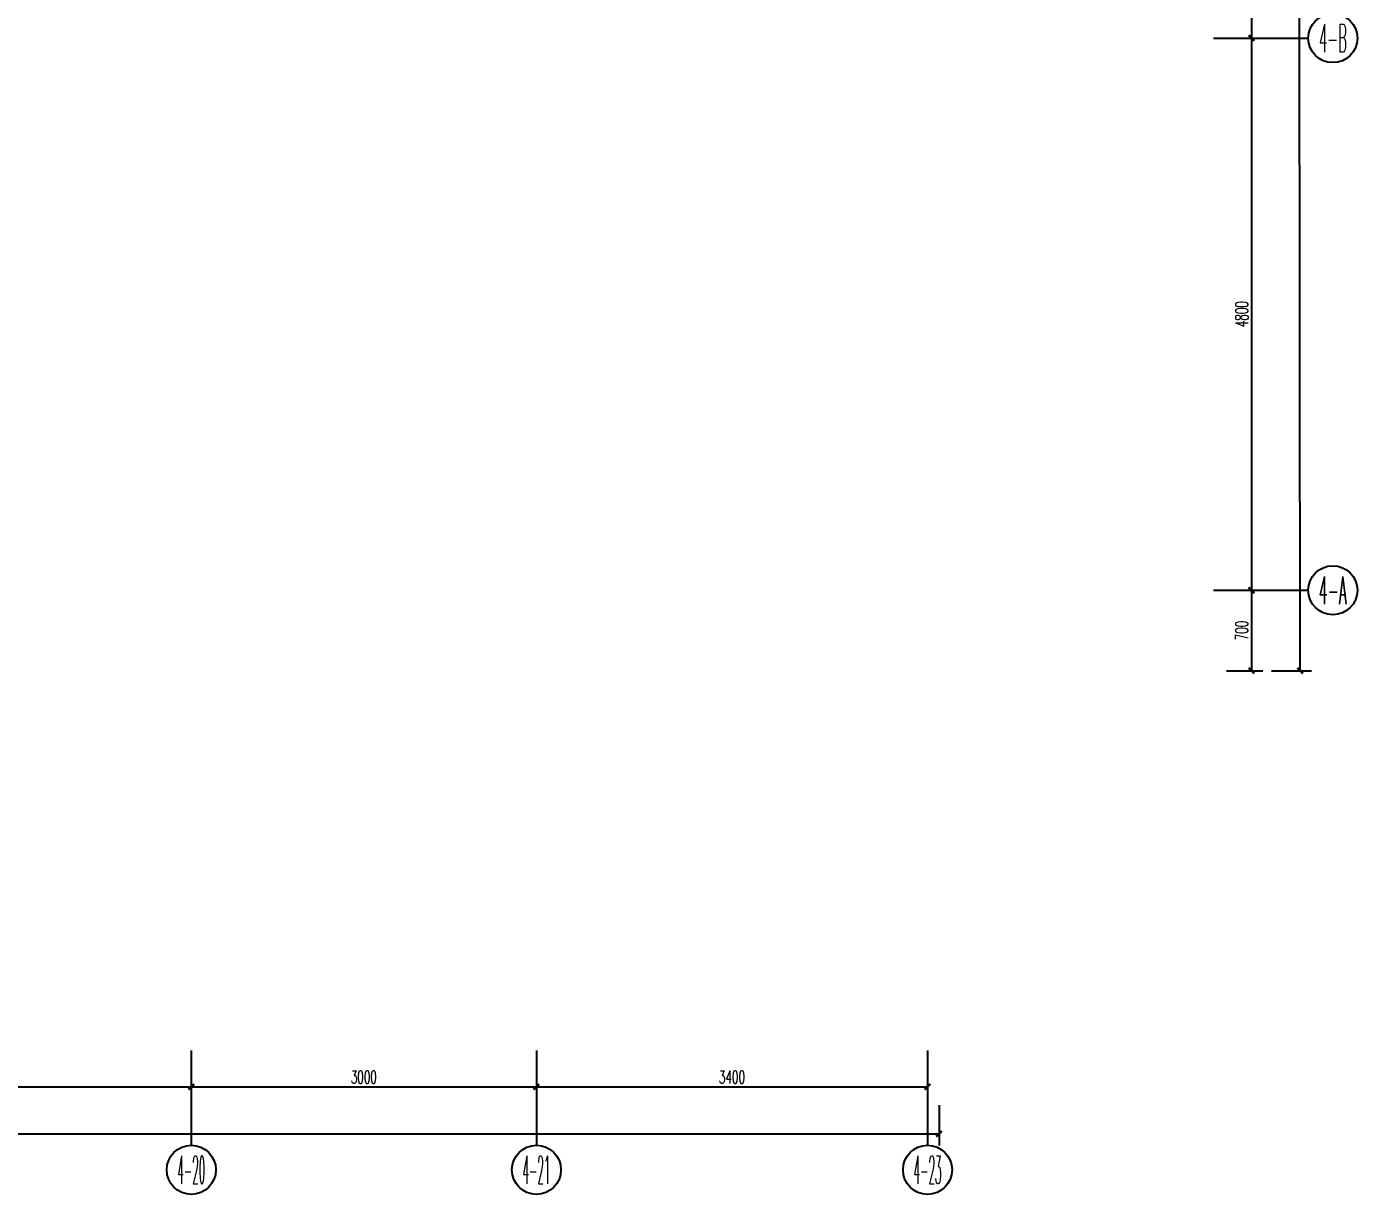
# Model space of a CAD drawing. Extents: x 184967 to 628822, y -100826 to 121332.
# Drawn here: x 287593 to 299162, y -4229 to 5923 of the extents above; entities that cross this region are included whole.
import ezdxf
from ezdxf.enums import TextEntityAlignment as Align

# ---------------------------------------------------------------- set-up
doc = ezdxf.new("R2010")
doc.units = 0
doc.header["$MEASUREMENT"] = 0
for name, color, linetype in [('AXIS_TEXT', 7, 'Continuous'), ('PUB_DIM', 3, 'Continuous'), ('WALL', 145, 'Continuous')]:
    doc.layers.add(name, color=color, linetype=linetype)
doc.styles.add('_TCH_AXIS', font='COMPLEX', dxfattribs={"bigfont": 'GBCBIG'})
doc.styles.add('COMPLEX', font='COMPLEX')
doc.styles.add('尺寸标注', font='txt.shx', dxfattribs={"width": 0.6, "height": 110})
doc.dimstyles.new('1-50', dxfattribs={"dimscale": 50, "dimtxt": 110, "dimasz": 1, "dimexe": 2, "dimexo": 2, "dimgap": 0.6, "dimtad": 1, "dimdec": 0, "dimrnd": 5, "dimtxsty": '尺寸标注', "dimblk": 'ARCHTICK', "dimcen": 2.5, "dimclrd": 251, "dimclre": 251, "dimclrt": 50, "dimadec": 0, "dimazin": 0, "dimtfac": 1, "dimtdec": 0, "dimtix": 1, "dimtmove": 2, "dimatfit": 3, "dimldrblk": 'DOT', "dimfxl": 0, "dimarcsym": 0})

# ---------------------------------------------------------------- blocks, each defined once
blk = doc.blocks.new('_ArchTick')
at = {"color": 0, "linetype": 'ByBlock', "const_width": 0.4}
blk.add_lwpolyline([(-0.5, -0.5), (0.5, 0.5)], dxfattribs=at)
blk = doc.blocks.new('*D750')
at = {"layer": 'Defpoints', "color": 0, "linetype": 'ByBlock', "transparency": 16777216}
for p in [(297910, 19923), (298649, 19923), (297925, 323)]:
    blk.add_point(p, dxfattribs=at)
at = {"layer": 'PUB_DIM', "color": 251, "lineweight": -2, "transparency": 16777216}
for p, q in [((298399, 19923), (298749, 19923)), ((298664, 323), (298649, 19923)), ((298414, 323), (298764, 323))]:
    blk.add_line(p, q, dxfattribs=at)
at = {"layer": 'PUB_DIM', "color": 251, "linetype": 'ByBlock', "lineweight": -2, "transparency": 16777216, "xscale": 50, "yscale": 50, "zscale": 50}
for p, rotation in [((298649, 19923), 90.0438488026946), ((298664, 323), 270.0438488026946)]:
    blk.add_blockref('_ArchTick', p, dxfattribs=dict(at, rotation=rotation))
at = {"layer": 'PUB_DIM', "color": 50, "linetype": 'ByBlock', "transparency": 16777216, "insert": (298742, 10123), "char_height": 110, "attachment_point": 5, "rotation": 270.0438, "style": '尺寸标注'}
blk.add_mtext('19600', dxfattribs=at)
blk = doc.blocks.new('_Dot')
at = {"color": 0, "linetype": 'ByBlock', "lineweight": -2}
blk.add_line((-0.5, 0), (-1, 0), dxfattribs=at)
at = {"color": 0, "linetype": 'ByBlock', "const_width": 0.5}
blk.add_lwpolyline([(-0.25, 0, 1), (0.25, 0, 1)], format="xyb", close=True, dxfattribs=at)
blk = doc.blocks.new('_AXISO')
blk.add_circle((0, 0), 0.5)
at = {"layer": 'AXIS_TEXT', "style": 'COMPLEX', "width": 1.041667}
blk.add_attdef('A', text='', height=0.56, dxfattribs=at).set_placement((-0.25, -0.28), (0.25, -0.28), align=Align.FIT)
blk = doc.blocks.new('*D759')
at = {"layer": 'Defpoints', "color": 0, "linetype": 'ByBlock', "transparency": 16777216}
for p in [(297508, 8523), (297910, 5823), (298241, 5823)]:
    blk.add_point(p, dxfattribs=at)
at = {"layer": 'WALL', "color": 251, "lineweight": -2, "transparency": 16777216}
for p, q in [((297991, 8523), (298341, 8523)), ((298241, 8523), (298241, 5823)), ((298010, 5823), (298341, 5823))]:
    blk.add_line(p, q, dxfattribs=at)
at = {"layer": 'WALL', "color": 251, "linetype": 'ByBlock', "lineweight": -2, "transparency": 16777216, "xscale": 50, "yscale": 50, "zscale": 50}
for p, rotation in [((298241, 8523), 90), ((298241, 5823), 270)]:
    blk.add_blockref('_ArchTick', p, dxfattribs=dict(at, rotation=rotation))
at = {"layer": 'WALL', "color": 50, "linetype": 'ByBlock', "transparency": 16777216, "insert": (298156, 7173), "char_height": 110, "attachment_point": 5, "rotation": 90, "style": '尺寸标注'}
blk.add_mtext('2700', dxfattribs=at)
blk = doc.blocks.new('*D760')
at = {"layer": 'Defpoints', "color": 0, "linetype": 'ByBlock', "transparency": 16777216}
for p in [(297910, 5823), (297910, 1023), (298241, 1023)]:
    blk.add_point(p, dxfattribs=at)
at = {"layer": 'WALL', "color": 251, "lineweight": -2, "transparency": 16777216}
for p, q in [((298010, 5823), (298341, 5823)), ((298241, 5823), (298241, 1023)), ((298010, 1023), (298341, 1023))]:
    blk.add_line(p, q, dxfattribs=at)
at = {"layer": 'WALL', "color": 251, "linetype": 'ByBlock', "lineweight": -2, "transparency": 16777216, "xscale": 50, "yscale": 50, "zscale": 50}
for p, rotation in [((298241, 5823), 90), ((298241, 1023), 270)]:
    blk.add_blockref('_ArchTick', p, dxfattribs=dict(at, rotation=rotation))
at = {"layer": 'WALL', "color": 50, "linetype": 'ByBlock', "transparency": 16777216, "insert": (298156, 3423), "char_height": 110, "attachment_point": 5, "rotation": 90, "style": '尺寸标注'}
blk.add_mtext('4800', dxfattribs=at)
blk = doc.blocks.new('*D761')
at = {"layer": 'Defpoints', "color": 0, "linetype": 'ByBlock', "transparency": 16777216}
for p in [(297910, 1023), (297925, 323), (298241, 323)]:
    blk.add_point(p, dxfattribs=at)
at = {"layer": 'WALL', "color": 251, "lineweight": -2, "transparency": 16777216}
for p, q in [((298010, 1023), (298341, 1023)), ((298241, 1023), (298241, 323)), ((298025, 323), (298341, 323))]:
    blk.add_line(p, q, dxfattribs=at)
at = {"layer": 'WALL', "color": 251, "linetype": 'ByBlock', "lineweight": -2, "transparency": 16777216, "xscale": 50, "yscale": 50, "zscale": 50}
for p, rotation in [((298241, 1023), 90), ((298241, 323), 270)]:
    blk.add_blockref('_ArchTick', p, dxfattribs=dict(at, rotation=rotation))
at = {"layer": 'WALL', "color": 50, "linetype": 'ByBlock', "transparency": 16777216, "insert": (298156, 673), "char_height": 110, "attachment_point": 5, "rotation": 90, "style": '尺寸标注'}
blk.add_mtext('700', dxfattribs=at)
blk = doc.blocks.new('*D762')
at = {"layer": 'Defpoints', "color": 0, "linetype": 'ByBlock', "transparency": 16777216}
for p in [(256625, -2977), (295525, -2977), (295525, -3703)]:
    blk.add_point(p, dxfattribs=at)
at = {"layer": 'PUB_DIM', "color": 251, "lineweight": -2, "transparency": 16777216}
for p, q in [((256625, -3453), (256625, -3803)), ((295525, -3453), (295525, -3803)), ((256625, -3703), (295525, -3703))]:
    blk.add_line(p, q, dxfattribs=at)
at = {"layer": 'PUB_DIM', "color": 251, "linetype": 'ByBlock', "lineweight": -2, "transparency": 16777216, "xscale": 50, "yscale": 50, "zscale": 50, "rotation": 180}
blk.add_blockref('_ArchTick', (256625, -3703), dxfattribs=at)
at = {"layer": 'PUB_DIM', "color": 251, "linetype": 'ByBlock', "lineweight": -2, "transparency": 16777216, "xscale": 50, "yscale": 50, "zscale": 50}
blk.add_blockref('_ArchTick', (295525, -3703), dxfattribs=at)
at = {"layer": 'PUB_DIM', "color": 50, "linetype": 'ByBlock', "transparency": 16777216, "insert": (276075, -3618), "char_height": 110, "attachment_point": 5, "style": '尺寸标注'}
blk.add_mtext('38900', dxfattribs=at)
blk = doc.blocks.new('*D766')
at = {"layer": 'Defpoints', "color": 0, "linetype": 'ByBlock', "transparency": 16777216}
for p in [(285425, -2977), (289025, -2977), (289025, -3294)]:
    blk.add_point(p, dxfattribs=at)
at = {"layer": 'WALL', "color": 251, "lineweight": -2, "transparency": 16777216}
for p, q in [((285425, -3077), (285425, -3394)), ((289025, -3077), (289025, -3394)), ((285425, -3294), (289025, -3294))]:
    blk.add_line(p, q, dxfattribs=at)
at = {"layer": 'WALL', "color": 251, "linetype": 'ByBlock', "lineweight": -2, "transparency": 16777216, "xscale": 50, "yscale": 50, "zscale": 50, "rotation": 180}
blk.add_blockref('_ArchTick', (285425, -3294), dxfattribs=at)
at = {"layer": 'WALL', "color": 251, "linetype": 'ByBlock', "lineweight": -2, "transparency": 16777216, "xscale": 50, "yscale": 50, "zscale": 50}
blk.add_blockref('_ArchTick', (289025, -3294), dxfattribs=at)
at = {"layer": 'WALL', "color": 50, "linetype": 'ByBlock', "transparency": 16777216, "insert": (287225, -3209), "char_height": 110, "attachment_point": 5, "style": '尺寸标注'}
blk.add_mtext('3600', dxfattribs=at)
blk = doc.blocks.new('*D767')
at = {"layer": 'Defpoints', "color": 0, "linetype": 'ByBlock', "transparency": 16777216}
for p in [(289025, -2977), (292025, -2977), (292025, -3294)]:
    blk.add_point(p, dxfattribs=at)
at = {"layer": 'WALL', "color": 251, "lineweight": -2, "transparency": 16777216}
for p, q in [((289025, -3077), (289025, -3394)), ((292025, -3077), (292025, -3394)), ((289025, -3294), (292025, -3294))]:
    blk.add_line(p, q, dxfattribs=at)
at = {"layer": 'WALL', "color": 251, "linetype": 'ByBlock', "lineweight": -2, "transparency": 16777216, "xscale": 50, "yscale": 50, "zscale": 50, "rotation": 180}
blk.add_blockref('_ArchTick', (289025, -3294), dxfattribs=at)
at = {"layer": 'WALL', "color": 251, "linetype": 'ByBlock', "lineweight": -2, "transparency": 16777216, "xscale": 50, "yscale": 50, "zscale": 50}
blk.add_blockref('_ArchTick', (292025, -3294), dxfattribs=at)
at = {"layer": 'WALL', "color": 50, "linetype": 'ByBlock', "transparency": 16777216, "insert": (290525, -3209), "char_height": 110, "attachment_point": 5, "style": '尺寸标注'}
blk.add_mtext('3000', dxfattribs=at)
blk = doc.blocks.new('*D768')
at = {"layer": 'Defpoints', "color": 0, "linetype": 'ByBlock', "transparency": 16777216}
for p in [(292025, -2977), (295425, -2977), (295425, -3294)]:
    blk.add_point(p, dxfattribs=at)
at = {"layer": 'WALL', "color": 251, "lineweight": -2, "transparency": 16777216}
for p, q in [((292025, -3077), (292025, -3394)), ((295425, -3077), (295425, -3394)), ((292025, -3294), (295425, -3294))]:
    blk.add_line(p, q, dxfattribs=at)
at = {"layer": 'WALL', "color": 251, "linetype": 'ByBlock', "lineweight": -2, "transparency": 16777216, "xscale": 50, "yscale": 50, "zscale": 50, "rotation": 180}
blk.add_blockref('_ArchTick', (292025, -3294), dxfattribs=at)
at = {"layer": 'WALL', "color": 251, "linetype": 'ByBlock', "lineweight": -2, "transparency": 16777216, "xscale": 50, "yscale": 50, "zscale": 50}
blk.add_blockref('_ArchTick', (295425, -3294), dxfattribs=at)
at = {"layer": 'WALL', "color": 50, "linetype": 'ByBlock', "transparency": 16777216, "insert": (293725, -3209), "char_height": 110, "attachment_point": 5, "style": '尺寸标注'}
blk.add_mtext('3400', dxfattribs=at)

msp = doc.modelspace()

# ---------------------------------------------------------------- linework, layer by layer
at = {"layer": 'PUB_DIM', "linetype": 'ByBlock'}
for p, q in [((297910.2, 5822.5), (298735.1, 5822.5)), ((297910.2, 1022.5), (298735.1, 1022.5)), ((289025.2, -2977.5), (289025.2, -3802.3)), ((292025.2, -2977.5), (292025.2, -3802.3)), ((295425.2, -2977.5), (295425.2, -3802.3))]:
    msp.add_line(p, q, dxfattribs=at)

# ---------------------------------------------------------------- block references
ref = msp.add_blockref('_AXISO', (298948.4, 5822.5), dxfattribs=dict(at, xscale=426.6560000000001, yscale=426.6560000000001, zscale=426.6560000000001))
ref.add_attrib('A', '4-B', dxfattribs={"layer": 'AXIS_TEXT', "height": 241.35, "style": '_TCH_AXIS', "width": 0.328125}).set_placement((298827.7, 5701.8), (299069.1, 5701.8), align=Align.FIT)
ref = msp.add_blockref('_AXISO', (298948.4, 1022.5), dxfattribs=dict(at, xscale=426.6560000000001, yscale=426.6560000000001, zscale=426.6560000000001))
ref.add_attrib('A', '4-A', dxfattribs={"layer": 'AXIS_TEXT', "height": 241.35, "style": '_TCH_AXIS', "width": 0.323077}).set_placement((298827.7, 901.8), (299069.1, 901.8), align=Align.FIT)
ref = msp.add_blockref('_AXISO', (289025.2, -4015.7), dxfattribs=dict(at, xscale=426.6560000000001, yscale=426.6560000000001, zscale=426.6560000000001, rotation=180))
ref.add_attrib('A', '4-20', dxfattribs={"layer": 'AXIS_TEXT', "height": 241.35, "style": '_TCH_AXIS', "width": 0.259259}).set_placement((288904.5, -4136.4), (289145.9, -4136.4), align=Align.FIT)
ref = msp.add_blockref('_AXISO', (292025.2, -4015.7), dxfattribs=dict(at, xscale=426.6560000000001, yscale=426.6560000000001, zscale=426.6560000000001, rotation=180))
ref.add_attrib('A', '4-21', dxfattribs={"layer": 'AXIS_TEXT', "height": 241.35, "style": '_TCH_AXIS', "width": 0.276316}).set_placement((291904.5, -4136.4), (292145.9, -4136.4), align=Align.FIT)
ref = msp.add_blockref('_AXISO', (295425.2, -4015.7), dxfattribs=dict(at, xscale=426.6560000000001, yscale=426.6560000000001, zscale=426.6560000000001, rotation=180))
ref.add_attrib('A', '4-23', dxfattribs={"layer": 'AXIS_TEXT', "height": 241.35, "style": '_TCH_AXIS', "width": 0.259259}).set_placement((295304.5, -4136.4), (295545.9, -4136.4), align=Align.FIT)

# ---------------------------------------------------------------- dimensions: what is measured, and where the dimension line sits
for p1, p2, distance, picture, middle in [((297925.2, 322.5), (297910.2, 19922.5), -739.1, '*D750', (298741.8, 10123.2)), ((256625.2, -2977.5), (295525.2, -2977.5), -725.2, '*D762', (276075.2, -3617.7))]:
    dim = msp.add_aligned_dim(p1=p1, p2=p2, distance=distance, dimstyle='1-50', override={"dimfxl": 5, "dimfxlon": 1}, dxfattribs=at)
    dim.commit()
    dim.dimension.update_dxf_attribs({"geometry": picture, "text_midpoint": middle})
at = {"layer": 'WALL', "color": 1, "linetype": 'ByBlock'}
for base, p1, p2, angle, picture, middle in [((298241.5, 5822.5), (297508.2, 8522.5), (297910.2, 5822.5), 270, '*D759', (298156.5, 7172.5)), ((298241.5, 1022.5), (297910.2, 5822.5), (297910.2, 1022.5), 270, '*D760', (298156.5, 3422.5)), ((298241.5, 322.5), (297910.2, 1022.5), (297925.2, 322.5), 270, '*D761', (298156.5, 672.5)), ((289025.2, -3293.8), (285425.2, -2977.5), (289025.2, -2977.5), 180, '*D766', (287225.2, -3208.8)), ((292025.2, -3293.8), (289025.2, -2977.5), (292025.2, -2977.5), 180, '*D767', (290525.2, -3208.8)), ((295425.2, -3293.8), (292025.2, -2977.5), (295425.2, -2977.5), 180, '*D768', (293725.2, -3208.8))]:
    dim = msp.add_linear_dim(base=base, p1=p1, p2=p2, angle=angle, dimstyle='1-50', override={"dimfxl": 5, "dimfxlon": 1}, dxfattribs=at)
    dim.commit()
    dim.dimension.update_dxf_attribs({"geometry": picture, "text_midpoint": middle})

doc.saveas('drawing.dxf')
